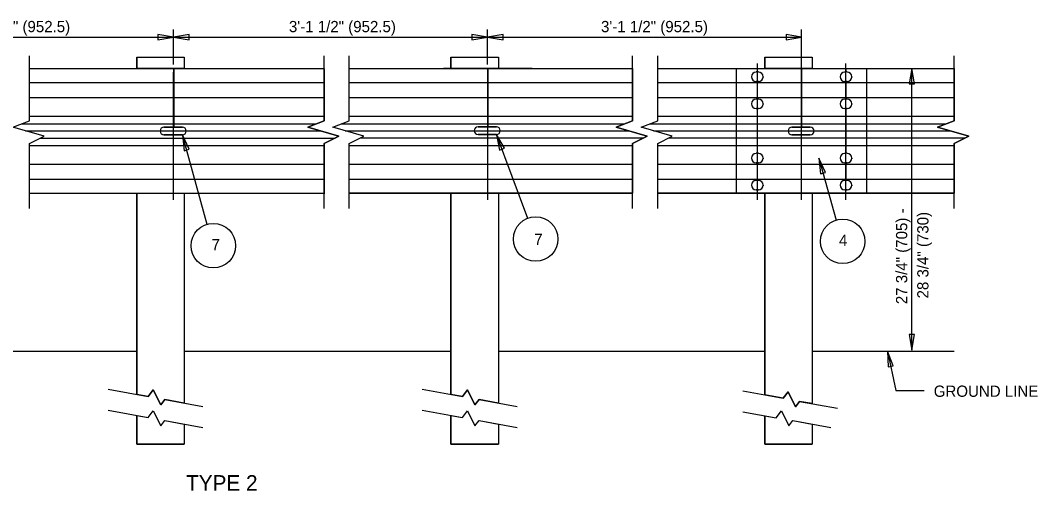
# Model space of a CAD drawing. Extents: x 1.4 to 16.3, y 0.2 to 10.1.
# Drawn here: x 7.32 to 15.46, y 6.35 to 10.11 of the extents above; entities that cross this region are included whole.
import ezdxf

# ---------------------------------------------------------------- set-up
doc = ezdxf.new("R2010")
doc.units = 0
for name, color, linetype in [('SD_P_Center Lines', 7, 'Continuous'), ('SD_P_Dimension Lines', 7, 'Continuous'), ('SD_P_Dimension Text', 7, 'Continuous'), ('SD_P_Prop Hidden Lines', 7, 'Continuous'), ('SD_P_Prop Object Lines', 7, 'Continuous'), ('SD_P_Shading', 7, 'Continuous'), ('SD_P_Subtitles', 7, 'Continuous'), ('SD_X_Exist Object Lines', 7, 'Continuous')]:
    doc.layers.add(name, color=color, linetype=linetype)

msp = doc.modelspace()

# ---------------------------------------------------------------- linework, layer by layer
at = {"layer": 'SD_P_Center Lines'}
for p, q in [((13.57, 8.676), (13.57, 10.036)), ((13.216, 8.676), (13.216, 9.764)), ((13.924, 8.676), (13.924, 9.764)), ((8.549, 8.676), (8.549, 9.696)), ((11.061, 8.676), (11.061, 9.696)), ((7.365, 9.227), (9.721, 9.227)), ((9.921, 9.227), (12.186, 9.227)), ((12.386, 9.227), (14.757, 9.227))]:
    msp.add_line(p, q, dxfattribs=at)
at = {"layer": 'SD_P_Dimension Lines'}
for p, q in [((8.548, 9.756), (8.548, 10.036)), ((11.058, 9.756), (11.058, 10.036)), ((5.994, 9.976), (8.548, 9.976)), ((8.548, 9.976), (8.423, 9.997)), ((8.423, 9.997), (8.423, 9.955)), ((8.423, 9.955), (8.548, 9.976)), ((8.673, 9.997), (8.548, 9.976)), ((8.548, 9.976), (11.058, 9.976)), ((8.548, 9.976), (8.673, 9.955)), ((8.673, 9.955), (8.673, 9.997)), ((11.058, 9.976), (10.933, 9.997)), ((10.933, 9.997), (10.933, 9.955)), ((10.933, 9.955), (11.058, 9.976)), ((11.183, 9.997), (11.058, 9.976)), ((11.058, 9.968), (11.058, 9.976)), ((11.058, 9.976), (13.57, 9.976)), ((11.058, 9.976), (11.183, 9.955)), ((11.183, 9.955), (11.183, 9.997)), ((13.57, 9.976), (13.445, 9.997)), ((13.445, 9.997), (13.445, 9.955)), ((13.445, 9.955), (13.57, 9.976)), ((14.451, 9.726), (14.43, 9.601)), ((14.451, 7.474), (14.451, 9.726)), ((14.472, 9.601), (14.451, 9.726)), ((14.43, 9.601), (14.472, 9.601)), ((8.818, 8.479), (8.619, 9.194)), ((8.6728, 9.0792), (8.619, 9.194)), ((8.619, 9.194), (8.6323, 9.0679)), ((11.381, 8.527), (11.13, 9.197)), ((11.1935, 9.0873), (11.13, 9.197)), ((11.13, 9.197), (11.1541, 9.0726)), ((8.6323, 9.0679), (8.6728, 9.0792)), ((11.1541, 9.0726), (11.1935, 9.0873)), ((13.708, 9.009), (13.845, 8.513)), ((13.7615, 8.8941), (13.708, 9.009)), ((13.708, 9.009), (13.721, 8.8829)), ((13.721, 8.8829), (13.7615, 8.8941)), ((14.43, 7.599), (14.451, 7.474)), ((14.472, 7.599), (14.43, 7.599)), ((14.451, 7.474), (14.472, 7.599)), ((14.255, 7.466), (14.322, 7.15)), ((14.3016, 7.3481), (14.255, 7.466)), ((14.255, 7.466), (14.2605, 7.3394)), ((14.2605, 7.3394), (14.3016, 7.3481)), ((14.322, 7.15), (14.549, 7.15))]:
    msp.add_line(p, q, dxfattribs=at)
for centre in [(8.8665, 8.3082), (11.4435, 8.3612), (13.8985, 8.3432)]:
    msp.add_circle(centre, 0.1777, dxfattribs=at)
at = {"layer": 'SD_P_Prop Hidden Lines'}
msp.add_line((14.09, 8.727), (14.09, 9.726), dxfattribs=at)
at = {"layer": 'SD_P_Prop Object Lines'}
for p, q in [((8.254, 9.815), (8.254, 9.726)), ((8.254, 9.815), (8.424, 9.815)), ((8.424, 9.815), (8.634, 9.815)), ((8.634, 9.815), (8.634, 9.726)), ((10.766, 9.815), (10.766, 9.726)), ((10.766, 9.815), (10.936, 9.815)), ((10.936, 9.815), (11.146, 9.815)), ((11.146, 9.815), (11.146, 9.726)), ((13.275, 9.815), (13.275, 9.726)), ((13.275, 9.815), (13.445, 9.815)), ((13.275, 9.815), (13.445, 9.815)), ((13.445, 9.815), (13.655, 9.815)), ((13.445, 9.815), (13.655, 9.815)), ((13.655, 9.815), (13.655, 9.726)), ((7.398, 9.726), (9.754, 9.726)), ((9.954, 9.726), (12.219, 9.726)), ((12.419, 9.726), (14.79, 9.726)), ((13.05, 8.727), (13.05, 9.726)), ((13.225, 9.697), (13.206, 9.697)), ((13.933, 9.697), (13.915, 9.697)), ((13.169, 9.659), (13.169, 9.659)), ((13.225, 9.622), (13.206, 9.622)), ((13.216, 9.659), (13.216, 9.659)), ((13.262, 9.659), (13.262, 9.659)), ((13.262, 9.659), (13.262, 9.654)), ((13.877, 9.659), (13.877, 9.659)), ((13.933, 9.622), (13.915, 9.622)), ((13.924, 9.659), (13.924, 9.659)), ((13.971, 9.659), (13.971, 9.659)), ((13.971, 9.659), (13.971, 9.654)), ((13.169, 9.443), (13.169, 9.442)), ((13.225, 9.481), (13.206, 9.481)), ((13.216, 9.443), (13.216, 9.443)), ((13.262, 9.443), (13.262, 9.442)), ((13.262, 9.443), (13.262, 9.437)), ((13.877, 9.443), (13.877, 9.442)), ((13.933, 9.481), (13.915, 9.481)), ((13.924, 9.443), (13.924, 9.443)), ((13.971, 9.443), (13.971, 9.442)), ((13.971, 9.443), (13.971, 9.437)), ((13.225, 9.405), (13.206, 9.405)), ((13.933, 9.405), (13.915, 9.405)), ((8.441, 9.225), (8.441, 9.224)), ((8.472, 9.256), (8.619, 9.256)), ((8.619, 9.194), (8.472, 9.194)), ((8.55, 9.225), (8.55, 9.225)), ((8.649, 9.225), (8.649, 9.224)), ((10.952, 9.228), (10.952, 9.227)), ((10.983, 9.259), (11.13, 9.259)), ((11.13, 9.197), (10.983, 9.197)), ((11.061, 9.228), (11.061, 9.228)), ((11.16, 9.228), (11.16, 9.227)), ((13.461, 9.226), (13.461, 9.225)), ((13.492, 9.257), (13.639, 9.257)), ((13.639, 9.195), (13.492, 9.195)), ((13.57, 9.226), (13.57, 9.226)), ((13.669, 9.226), (13.669, 9.225)), ((13.225, 9.047), (13.206, 9.047)), ((13.933, 9.047), (13.915, 9.047)), ((13.169, 9.009), (13.169, 9.009)), ((13.225, 8.971), (13.206, 8.971)), ((13.216, 9.009), (13.216, 9.009)), ((13.262, 9.009), (13.262, 9.009)), ((13.262, 9.009), (13.262, 9.003)), ((13.877, 9.009), (13.877, 9.009)), ((13.933, 8.971), (13.915, 8.971)), ((13.924, 9.009), (13.924, 9.009)), ((13.971, 9.009), (13.971, 9.009)), ((13.971, 9.009), (13.971, 9.003)), ((13.169, 8.793), (13.169, 8.793)), ((13.225, 8.83), (13.206, 8.83)), ((13.216, 8.793), (13.216, 8.793)), ((13.262, 8.793), (13.262, 8.793)), ((13.262, 8.793), (13.262, 8.787)), ((13.877, 8.793), (13.877, 8.793)), ((13.933, 8.83), (13.915, 8.83)), ((13.924, 8.793), (13.924, 8.793)), ((13.971, 8.793), (13.971, 8.793)), ((13.971, 8.793), (13.971, 8.787)), ((7.398, 8.727), (9.754, 8.727)), ((8.254, 8.727), (8.254, 7.346)), ((8.634, 8.727), (8.634, 7.346)), ((9.954, 8.727), (12.219, 8.727)), ((10.766, 8.727), (10.766, 7.346)), ((11.146, 8.727), (11.146, 7.346)), ((12.419, 8.727), (14.79, 8.727)), ((13.225, 8.755), (13.206, 8.755)), ((13.275, 8.727), (13.275, 7.346)), ((13.655, 8.727), (13.655, 7.346)), ((13.933, 8.755), (13.915, 8.755)), ((6.079, 7.466), (8.254, 7.466)), ((8.634, 7.466), (10.766, 7.466)), ((11.146, 7.466), (13.275, 7.466)), ((13.655, 7.466), (14.79, 7.466)), ((8.254, 7.346), (8.254, 7.12)), ((8.254, 7.346), (8.254, 7.27)), ((8.634, 7.346), (8.634, 7.05)), ((8.634, 7.346), (8.634, 7.27)), ((10.766, 7.346), (10.766, 7.12)), ((10.766, 7.346), (10.766, 7.27)), ((11.146, 7.346), (11.146, 7.05)), ((11.146, 7.346), (11.146, 7.27)), ((13.275, 7.346), (13.275, 7.116)), ((13.275, 7.346), (13.275, 7.27)), ((13.655, 7.346), (13.655, 7.046)), ((13.655, 7.346), (13.655, 7.27)), ((8.254, 6.952), (8.254, 6.722)), ((10.766, 6.952), (10.766, 6.722)), ((13.275, 6.948), (13.275, 6.722)), ((8.634, 6.882), (8.634, 6.722)), ((11.146, 6.882), (11.146, 6.722)), ((13.655, 6.882), (13.655, 6.722)), ((8.254, 6.722), (8.634, 6.722)), ((10.766, 6.722), (11.146, 6.722)), ((13.275, 6.722), (13.655, 6.722))]:
    msp.add_line(p, q, dxfattribs=at)
for centre, radius, start, end in [((13.2062, 9.6594), 0.0373, 90, 180), ((13.2249, 9.6594), 0.0373, 0, 90), ((13.9142, 9.6594), 0.0373, 90, 180), ((13.9329, 9.6594), 0.0373, 0, 90), ((13.2062, 9.6588), 0.0373, 180, 270), ((13.2249, 9.6588), 0.0373, 270, 360), ((13.9142, 9.6588), 0.0373, 180, 270), ((13.9329, 9.6588), 0.0373, 270, 360), ((13.2062, 9.4428), 0.0373, 90, 180), ((13.2062, 9.4421), 0.0373, 180, 270), ((13.2249, 9.4428), 0.0373, 0, 90), ((13.2249, 9.4421), 0.0373, 270, 360), ((13.9142, 9.4428), 0.0373, 90, 180), ((13.9142, 9.4421), 0.0373, 180, 270), ((13.9329, 9.4428), 0.0373, 0, 90), ((13.9329, 9.4421), 0.0373, 270, 360), ((8.4722, 9.2251), 0.0307, 90, 180), ((8.4722, 9.2244), 0.0307, 180, 270), ((8.6189, 9.2251), 0.0307, 0, 90), ((8.6189, 9.2244), 0.0307, 270, 360), ((10.9832, 9.2281), 0.0307, 90, 180), ((10.9832, 9.2274), 0.0307, 180, 270), ((11.1299, 9.2281), 0.0307, 0, 90), ((11.1299, 9.2274), 0.0307, 270, 360), ((13.4922, 9.2261), 0.0307, 90, 180), ((13.4922, 9.2254), 0.0307, 180, 270), ((13.6389, 9.2261), 0.0307, 0, 90), ((13.6389, 9.2254), 0.0307, 270, 360), ((13.2062, 9.0094), 0.0373, 90, 180), ((13.2249, 9.0094), 0.0373, 0, 90), ((13.9142, 9.0094), 0.0373, 90, 180), ((13.9329, 9.0094), 0.0373, 0, 90), ((13.2062, 9.0088), 0.0373, 180, 270), ((13.2249, 9.0088), 0.0373, 270, 360), ((13.9142, 9.0088), 0.0373, 180, 270), ((13.9329, 9.0088), 0.0373, 270, 360), ((13.2062, 8.7928), 0.0373, 90, 180), ((13.2062, 8.7921), 0.0373, 180, 270), ((13.2249, 8.7928), 0.0373, 0, 90), ((13.2249, 8.7921), 0.0373, 270, 360), ((13.9142, 8.7928), 0.0373, 90, 180), ((13.9142, 8.7921), 0.0373, 180, 270), ((13.9329, 8.7928), 0.0373, 0, 90), ((13.9329, 8.7921), 0.0373, 270, 360)]:
    msp.add_arc(centre, radius, start, end, dxfattribs=at)
at = {"layer": 'SD_P_Shading'}
for p, q in [((8.254, 9.815), (8.634, 9.815)), ((8.254, 9.726), (8.254, 9.815)), ((8.634, 9.815), (8.634, 9.726)), ((10.766, 9.815), (11.146, 9.815)), ((10.766, 9.726), (10.766, 9.815)), ((11.146, 9.815), (11.146, 9.726)), ((13.275, 9.815), (13.655, 9.815)), ((13.275, 9.726), (13.275, 9.815)), ((13.655, 9.815), (13.655, 9.726)), ((7.398, 9.726), (8.195, 9.724)), ((7.398, 9.306), (7.398, 9.726)), ((8.196, 9.724), (8.55, 9.724)), ((8.634, 9.726), (8.254, 9.726)), ((8.55, 9.724), (8.55, 9.256)), ((8.551, 9.256), (8.551, 9.724)), ((8.551, 9.724), (8.903, 9.724)), ((8.904, 9.724), (9.754, 9.723)), ((9.754, 9.723), (9.754, 9.306)), ((9.954, 9.726), (10.706, 9.727)), ((9.954, 9.306), (9.954, 9.726)), ((10.707, 9.727), (11.061, 9.727)), ((11.146, 9.726), (10.766, 9.726)), ((11.061, 9.727), (11.061, 9.259)), ((11.062, 9.259), (11.062, 9.727)), ((11.062, 9.727), (11.414, 9.727)), ((11.415, 9.727), (12.219, 9.726)), ((12.219, 9.726), (12.219, 9.306)), ((12.419, 9.726), (13.215, 9.725)), ((12.419, 9.306), (12.419, 9.726)), ((13.215, 9.697), (13.206, 9.697)), ((13.215, 9.725), (13.215, 9.697)), ((13.216, 9.697), (13.216, 9.725)), ((13.216, 9.725), (13.57, 9.725)), ((13.225, 9.697), (13.216, 9.697)), ((13.655, 9.726), (13.275, 9.726)), ((13.57, 9.725), (13.57, 9.257)), ((13.571, 9.257), (13.571, 9.725)), ((13.571, 9.725), (13.923, 9.725)), ((13.923, 9.697), (13.914, 9.697)), ((13.923, 9.725), (13.923, 9.697)), ((13.924, 9.725), (14.79, 9.726)), ((13.924, 9.697), (13.924, 9.725)), ((13.933, 9.697), (13.924, 9.697)), ((14.79, 9.726), (14.79, 9.306)), ((13.206, 9.622), (13.215, 9.622)), ((13.215, 9.622), (13.215, 9.481)), ((13.216, 9.481), (13.216, 9.622)), ((13.216, 9.622), (13.225, 9.622)), ((13.914, 9.622), (13.923, 9.622)), ((13.923, 9.622), (13.923, 9.481)), ((13.924, 9.481), (13.924, 9.622)), ((13.924, 9.622), (13.933, 9.622)), ((13.215, 9.481), (13.206, 9.481)), ((13.225, 9.481), (13.216, 9.481)), ((13.923, 9.481), (13.914, 9.481)), ((13.933, 9.481), (13.924, 9.481)), ((13.206, 9.405), (13.215, 9.405)), ((13.215, 9.405), (13.215, 9.047)), ((13.216, 9.047), (13.216, 9.405)), ((13.216, 9.405), (13.225, 9.405)), ((13.914, 9.405), (13.923, 9.405)), ((13.923, 9.405), (13.923, 9.047)), ((13.924, 9.047), (13.924, 9.405)), ((13.924, 9.405), (13.933, 9.405)), ((7.265, 9.256), (7.398, 9.306)), ((9.754, 9.306), (9.621, 9.256)), ((9.821, 9.256), (9.954, 9.306)), ((12.219, 9.306), (12.086, 9.256)), ((12.286, 9.256), (12.419, 9.306)), ((14.79, 9.306), (14.657, 9.256)), ((7.514, 9.184), (7.265, 9.256)), ((8.441, 9.225), (8.441, 9.224)), ((8.55, 9.256), (8.472, 9.256)), ((8.472, 9.194), (8.619, 9.194)), ((8.619, 9.256), (8.551, 9.256)), ((8.649, 9.224), (8.649, 9.225)), ((9.621, 9.256), (9.87, 9.184)), ((10.07, 9.184), (9.821, 9.256)), ((10.952, 9.228), (10.952, 9.227)), ((11.061, 9.259), (10.983, 9.259)), ((10.983, 9.197), (11.13, 9.197)), ((11.13, 9.259), (11.062, 9.259)), ((11.16, 9.227), (11.16, 9.228)), ((12.086, 9.256), (12.335, 9.184)), ((12.535, 9.184), (12.286, 9.256)), ((13.461, 9.226), (13.461, 9.225)), ((13.57, 9.257), (13.492, 9.257)), ((13.492, 9.195), (13.639, 9.195)), ((13.639, 9.257), (13.571, 9.257)), ((13.669, 9.225), (13.669, 9.226)), ((14.657, 9.256), (14.906, 9.184)), ((7.398, 9.126), (7.514, 9.184)), ((7.398, 8.727), (7.398, 9.126)), ((9.87, 9.184), (9.754, 9.126)), ((9.754, 9.126), (9.754, 8.724)), ((9.954, 9.126), (10.07, 9.184)), ((9.954, 8.727), (9.954, 9.126)), ((12.335, 9.184), (12.219, 9.126)), ((12.219, 9.126), (12.219, 8.727)), ((12.419, 9.126), (12.535, 9.184)), ((12.419, 8.727), (12.419, 9.126)), ((14.906, 9.184), (14.79, 9.126)), ((14.79, 9.126), (14.79, 8.727)), ((13.215, 9.047), (13.206, 9.047)), ((13.225, 9.047), (13.216, 9.047)), ((13.923, 9.047), (13.914, 9.047)), ((13.933, 9.047), (13.924, 9.047)), ((13.206, 8.971), (13.215, 8.971)), ((13.215, 8.971), (13.215, 8.831)), ((13.216, 8.831), (13.216, 8.971)), ((13.216, 8.971), (13.225, 8.971)), ((13.914, 8.971), (13.923, 8.971)), ((13.923, 8.971), (13.923, 8.831)), ((13.924, 8.831), (13.924, 8.971)), ((13.924, 8.971), (13.933, 8.971)), ((13.215, 8.831), (13.206, 8.831)), ((13.225, 8.831), (13.216, 8.831)), ((13.923, 8.831), (13.914, 8.831)), ((13.933, 8.831), (13.924, 8.831)), ((9.754, 8.724), (7.398, 8.727)), ((8.254, 7.12), (8.254, 8.727)), ((8.254, 8.727), (8.634, 8.727)), ((8.634, 8.727), (8.634, 7.05)), ((12.219, 8.727), (9.954, 8.727)), ((10.766, 7.12), (10.766, 8.727)), ((10.766, 8.727), (11.146, 8.727)), ((11.146, 8.727), (11.146, 7.05)), ((14.79, 8.727), (12.419, 8.727)), ((13.206, 8.755), (13.225, 8.755)), ((13.275, 7.116), (13.275, 8.727)), ((13.275, 8.727), (13.655, 8.727)), ((13.655, 8.727), (13.655, 7.046)), ((13.914, 8.755), (13.933, 8.755)), ((8.347, 7.103), (8.254, 7.12)), ((8.387, 7.155), (8.347, 7.103)), ((8.446, 7.035), (8.387, 7.155)), ((8.479, 7.078), (8.446, 7.035)), ((8.634, 7.05), (8.479, 7.078)), ((10.859, 7.103), (10.766, 7.12)), ((10.899, 7.155), (10.859, 7.103)), ((10.958, 7.035), (10.899, 7.155)), ((10.991, 7.078), (10.958, 7.035)), ((11.146, 7.05), (10.991, 7.078)), ((13.421, 7.089), (13.275, 7.116)), ((13.461, 7.141), (13.421, 7.089)), ((13.52, 7.021), (13.461, 7.141)), ((13.553, 7.064), (13.52, 7.021)), ((13.655, 7.046), (13.553, 7.064)), ((8.254, 6.952), (8.347, 6.935)), ((8.254, 6.722), (8.254, 6.952)), ((8.347, 6.935), (8.387, 6.987)), ((8.387, 6.987), (8.446, 6.867)), ((10.766, 6.952), (10.859, 6.935)), ((10.766, 6.722), (10.766, 6.952)), ((10.859, 6.935), (10.899, 6.987)), ((10.899, 6.987), (10.958, 6.867)), ((13.275, 6.948), (13.365, 6.931)), ((13.275, 6.722), (13.275, 6.948)), ((13.365, 6.931), (13.408, 6.987)), ((13.408, 6.987), (13.467, 6.867)), ((8.446, 6.867), (8.479, 6.91)), ((8.479, 6.91), (8.634, 6.882)), ((8.634, 6.882), (8.634, 6.722)), ((10.958, 6.867), (10.991, 6.91)), ((10.991, 6.91), (11.146, 6.882)), ((11.146, 6.882), (11.146, 6.722)), ((13.467, 6.867), (13.5, 6.91)), ((13.5, 6.91), (13.655, 6.882)), ((13.655, 6.882), (13.655, 6.722)), ((8.634, 6.722), (8.254, 6.722)), ((11.146, 6.722), (10.766, 6.722)), ((13.655, 6.722), (13.275, 6.722))]:
    msp.add_line(p, q, dxfattribs=at)
for centre, radius, start, end in [((13.2062, 9.6594), 0.0373, 90, 180), ((13.2249, 9.6594), 0.0373, 0, 90), ((13.9142, 9.6594), 0.0373, 90, 180), ((13.9329, 9.6594), 0.0373, 0, 90), ((13.2062, 9.6588), 0.0373, 180, 270), ((13.2249, 9.6588), 0.0373, 270, 360), ((13.9142, 9.6588), 0.0373, 180, 270), ((13.9329, 9.6588), 0.0373, 270, 360), ((13.2062, 9.4428), 0.0373, 90, 180), ((13.2062, 9.4421), 0.0373, 180, 270), ((13.2249, 9.4428), 0.0373, 0, 90), ((13.2249, 9.4421), 0.0373, 270, 360), ((13.9142, 9.4428), 0.0373, 90, 180), ((13.9142, 9.4421), 0.0373, 180, 270), ((13.9329, 9.4428), 0.0373, 0, 90), ((13.9329, 9.4421), 0.0373, 270, 360), ((8.4722, 9.2251), 0.0307, 90, 180), ((8.4722, 9.2244), 0.0307, 180, 270), ((8.6189, 9.2251), 0.0307, 0, 90), ((8.6189, 9.2244), 0.0307, 270, 360), ((10.9832, 9.2281), 0.0307, 90, 180), ((10.9832, 9.2274), 0.0307, 180, 270), ((11.1299, 9.2281), 0.0307, 0, 90), ((11.1299, 9.2274), 0.0307, 270, 360), ((13.4922, 9.2261), 0.0307, 90, 180), ((13.4922, 9.2254), 0.0307, 180, 270), ((13.6389, 9.2261), 0.0307, 0, 90), ((13.6389, 9.2254), 0.0307, 270, 360), ((13.2062, 9.0088), 0.0373, 90, 180), ((13.2249, 9.0088), 0.0373, 0, 90), ((13.9142, 9.0088), 0.0373, 90, 180), ((13.9329, 9.0088), 0.0373, 0, 90), ((13.2062, 9.0081), 0.0373, 180, 270), ((13.2249, 9.0081), 0.0373, 270, 360), ((13.9142, 9.0081), 0.0373, 180, 270), ((13.9329, 9.0081), 0.0373, 270, 360), ((13.2062, 8.7928), 0.0373, 90, 180), ((13.2062, 8.7921), 0.0373, 180, 270), ((13.2249, 8.7928), 0.0373, 0, 90), ((13.2249, 8.7921), 0.0373, 270, 360), ((13.9142, 8.7928), 0.0373, 90, 180), ((13.9142, 8.7921), 0.0373, 180, 270), ((13.9329, 8.7928), 0.0373, 0, 90), ((13.9329, 8.7921), 0.0373, 270, 360)]:
    msp.add_arc(centre, radius, start, end, dxfattribs=at)
at = {"layer": 'SD_X_Exist Object Lines'}
for p, q in [((7.398, 9.306), (7.398, 9.826)), ((9.754, 9.306), (9.754, 9.826)), ((9.954, 9.306), (9.954, 9.826)), ((12.219, 9.306), (12.219, 9.826)), ((12.419, 9.306), (12.419, 9.826)), ((14.79, 9.306), (14.79, 9.826)), ((7.398, 9.612), (9.754, 9.612)), ((9.954, 9.612), (12.219, 9.612)), ((12.419, 9.612), (14.79, 9.612)), ((7.398, 9.492), (9.754, 9.492)), ((9.954, 9.492), (12.219, 9.492)), ((12.419, 9.492), (14.79, 9.492)), ((7.265, 9.256), (7.398, 9.306)), ((7.334, 9.282), (9.69, 9.282)), ((7.398, 9.343), (9.754, 9.343)), ((9.621, 9.256), (9.754, 9.306)), ((9.821, 9.256), (9.954, 9.306)), ((9.89, 9.282), (12.155, 9.282)), ((9.954, 9.343), (12.219, 9.343)), ((12.086, 9.256), (12.219, 9.306)), ((12.286, 9.256), (12.419, 9.306)), ((12.355, 9.282), (14.726, 9.282)), ((12.419, 9.343), (14.79, 9.343)), ((14.657, 9.256), (14.79, 9.306)), ((7.514, 9.184), (7.265, 9.256)), ((9.87, 9.184), (9.621, 9.256)), ((10.07, 9.184), (9.821, 9.256)), ((12.335, 9.184), (12.086, 9.256)), ((12.535, 9.184), (12.286, 9.256)), ((13.57, 9.226), (13.57, 9.226)), ((14.906, 9.184), (14.657, 9.256)), ((7.398, 9.126), (7.514, 9.184)), ((7.398, 8.605), (7.398, 9.126)), ((7.398, 9.109), (9.754, 9.109)), ((7.484, 9.169), (9.84, 9.169)), ((9.754, 9.126), (9.87, 9.184)), ((9.754, 8.605), (9.754, 9.126)), ((9.954, 9.126), (10.07, 9.184)), ((9.954, 8.605), (9.954, 9.126)), ((9.954, 9.11), (12.219, 9.11)), ((10.044, 9.171), (12.309, 9.171)), ((12.219, 9.126), (12.335, 9.184)), ((12.219, 8.605), (12.219, 9.126)), ((12.419, 9.126), (12.535, 9.184)), ((12.419, 8.605), (12.419, 9.126)), ((12.419, 9.11), (14.79, 9.11)), ((12.509, 9.171), (14.88, 9.171)), ((14.79, 9.126), (14.906, 9.184)), ((14.79, 8.605), (14.79, 9.126)), ((7.398, 8.961), (9.754, 8.961)), ((9.954, 8.961), (12.219, 8.961)), ((12.419, 8.961), (14.79, 8.961)), ((7.398, 8.841), (9.754, 8.841)), ((9.954, 8.841), (12.219, 8.841)), ((12.419, 8.841), (14.79, 8.841)), ((9.558, 8.727), (9.649, 8.727)), ((8.025, 7.162), (8.347, 7.103)), ((10.537, 7.162), (10.859, 7.103)), ((8.479, 7.078), (8.783, 7.023)), ((10.991, 7.078), (11.295, 7.023)), ((13.099, 7.148), (13.421, 7.089)), ((13.553, 7.064), (13.857, 7.009)), ((8.025, 6.994), (8.347, 6.935)), ((10.537, 6.994), (10.859, 6.935)), ((13.099, 6.98), (13.365, 6.931)), ((8.479, 6.91), (8.783, 6.855)), ((10.991, 6.91), (11.295, 6.855)), ((13.5, 6.91), (13.804, 6.855))]:
    msp.add_line(p, q, dxfattribs=at)
for points in [[(8.347, 7.103), (8.387, 7.155), (8.446, 7.035), (8.479, 7.078)], [(10.859, 7.103), (10.899, 7.155), (10.958, 7.035), (10.991, 7.078)], [(13.421, 7.089), (13.461, 7.141), (13.52, 7.021), (13.553, 7.064)], [(8.347, 6.935), (8.387, 6.987), (8.446, 6.867), (8.479, 6.91)], [(10.859, 6.935), (10.899, 6.987), (10.958, 6.867), (10.991, 6.91)], [(13.365, 6.931), (13.408, 6.987), (13.467, 6.867), (13.5, 6.91)]]:
    msp.add_lwpolyline(points, dxfattribs=at)

# ---------------------------------------------------------------- texts
at = {"layer": 'SD_P_Dimension Text'}
for s, p in [('3\'-1 1/2" (952.5)', (6.8671, 10.0151)), ('3\'-1 1/2" (952.5)', (9.4711, 10.0151)), ('3\'-1 1/2" (952.5)', (11.9659, 10.0151)), ('7', (11.4321, 8.314)), ('4', (13.8681, 8.3061)), ('7', (8.853, 8.272)), ('GROUND LINE', (14.626, 7.1001))]:
    msp.add_text(s, height=0.09, dxfattribs=at).set_placement(p)
for s, p in [('27 3/4" (705) -', (14.4142, 7.8408)), ('28 3/4" (730)', (14.5839, 7.8866))]:
    msp.add_text(s, height=0.09, rotation=90, dxfattribs=at).set_placement(p)
at = {"layer": 'SD_P_Subtitles'}
msp.add_text('TYPE 2', height=0.124, dxfattribs=at).set_placement((8.6489, 6.3501))

doc.saveas('drawing.dxf')
